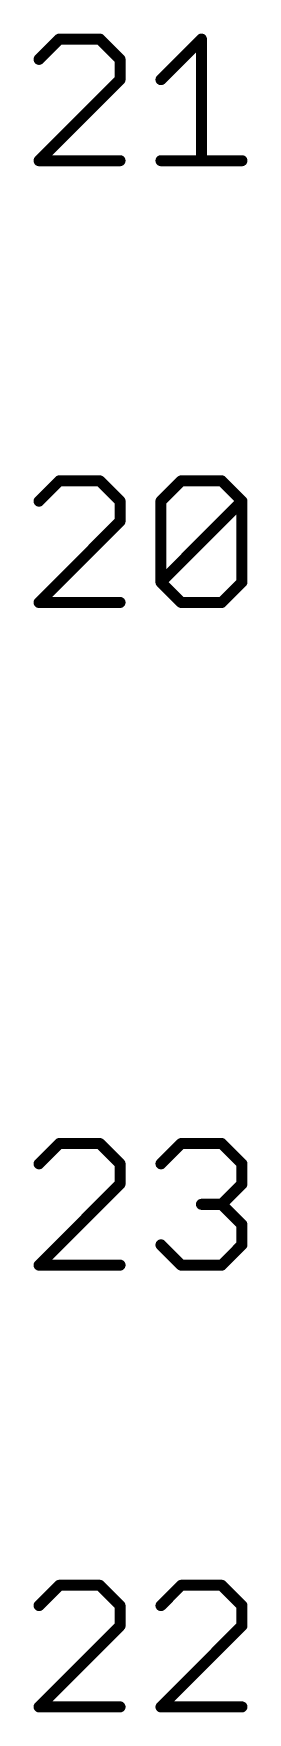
# Model space of a CAD drawing. Extents: x 0 to 388, y 0 to 261.
# Drawn here: x 121.86 to 124.32, y 187.2 to 206.5 of the extents above; entities that cross this region are included whole.
import ezdxf

# ---------------------------------------------------------------- set-up
doc = ezdxf.new("R2010")
doc.units = 0
doc.layers.add('95', color=251, linetype='CONTINUOUS')

msp = doc.modelspace()

# ---------------------------------------------------------------- linework, layer by layer
at = {"layer": '95', "const_width": 0.127}
for points in [[(122.1532, 206.4397), (121.9201, 206.2067)], [(122.6192, 206.4397), (122.1532, 206.4397)], [(122.8523, 206.2067), (122.6192, 206.4397)], [(123.3234, 205.9736), (123.7895, 206.4397)], [(123.7895, 206.4397), (123.7895, 205.0415)], [(122.8523, 205.9736), (122.8523, 206.2067)], [(121.9201, 205.0415), (122.8523, 205.9736)], [(122.8523, 205.0415), (121.9201, 205.0415)], [(123.3234, 205.0415), (124.2555, 205.0415)], [(122.1532, 201.3597), (121.9201, 201.1267)], [(122.6192, 201.3597), (122.1532, 201.3597)], [(122.8523, 201.1267), (122.6192, 201.3597)], [(123.3234, 201.1267), (123.5565, 201.3597)], [(123.5565, 201.3597), (124.0225, 201.3597)], [(124.0225, 201.3597), (124.2555, 201.1267)], [(122.8523, 200.8936), (122.8523, 201.1267)], [(123.3234, 200.1945), (123.3234, 201.1267)], [(123.3234, 200.1945), (124.2555, 201.1267)], [(124.2555, 201.1267), (124.2555, 200.1945)], [(121.9201, 199.9615), (122.8523, 200.8936)], [(123.5565, 199.9615), (123.3234, 200.1945)], [(124.2555, 200.1945), (124.0225, 199.9615)], [(122.8523, 199.9615), (121.9201, 199.9615)], [(124.0225, 199.9615), (123.5565, 199.9615)], [(122.1532, 193.7397), (121.9201, 193.5067)], [(122.6192, 193.7397), (122.1532, 193.7397)], [(122.8523, 193.5067), (122.6192, 193.7397)], [(123.3234, 193.5067), (123.5565, 193.7397)], [(123.5565, 193.7397), (124.0225, 193.7397)], [(124.0225, 193.7397), (124.2555, 193.5067)], [(122.8523, 193.2736), (122.8523, 193.5067)], [(124.2555, 193.5067), (124.2555, 193.2736)], [(121.9201, 192.3415), (122.8523, 193.2736)], [(124.2555, 193.2736), (124.0225, 193.0406)], [(124.0225, 193.0406), (123.7895, 193.0406)], [(124.0225, 193.0406), (124.2555, 192.8076)], [(124.2555, 192.8076), (124.2555, 192.5745)], [(123.5565, 192.3415), (123.3234, 192.5745)], [(124.2555, 192.5745), (124.0225, 192.3415)], [(122.8523, 192.3415), (121.9201, 192.3415)], [(124.0225, 192.3415), (123.5565, 192.3415)], [(122.1532, 188.6597), (121.9201, 188.4267)], [(122.6192, 188.6597), (122.1532, 188.6597)], [(122.8523, 188.4267), (122.6192, 188.6597)], [(123.5565, 188.6597), (123.3234, 188.4267)], [(124.0225, 188.6597), (123.5565, 188.6597)], [(124.2555, 188.4267), (124.0225, 188.6597)], [(122.8523, 188.1936), (122.8523, 188.4267)], [(124.2555, 188.1936), (124.2555, 188.4267)], [(121.9201, 187.2615), (122.8523, 188.1936)], [(123.3234, 187.2615), (124.2555, 188.1936)], [(122.8523, 187.2615), (121.9201, 187.2615)], [(124.2555, 187.2615), (123.3234, 187.2615)]]:
    msp.add_lwpolyline(points, dxfattribs=at)
at = {"layer": '95', "const_width": 0.0635}
for points in [[(122.1532, 206.4714, 1), (122.1532, 206.4079)], [(122.1756, 206.4172, 1), (122.1307, 206.4621)], [(122.6417, 206.4621, 1), (122.5968, 206.4172)], [(122.6192, 206.4079, 1), (122.6192, 206.4714)], [(123.8212, 206.4397, 1), (123.7577, 206.4397)], [(123.8119, 206.4172, 1), (123.767, 206.4621)], [(121.8977, 206.2291, 1), (121.9426, 206.1842)], [(122.884, 206.2067, 1), (122.8205, 206.2067)], [(122.8298, 206.1842, 1), (122.8747, 206.2291)], [(122.8205, 205.9736, 1), (122.884, 205.9736)], [(122.8747, 205.9512, 1), (122.8298, 205.9961)], [(123.301, 205.9961, 1), (123.3459, 205.9512)], [(121.9201, 205.0733, 1), (121.9201, 205.0098)], [(121.8977, 205.064, 1), (121.9426, 205.019)], [(122.8523, 205.0098, 1), (122.8523, 205.0733)], [(123.3234, 205.0733, 1), (123.3234, 205.0098)], [(123.7577, 205.0415, 1), (123.8212, 205.0415)], [(124.2555, 205.0098, 1), (124.2555, 205.0733)], [(122.1532, 201.3914, 1), (122.1532, 201.3279)], [(122.1756, 201.3372, 1), (122.1307, 201.3821)], [(122.6417, 201.3821, 1), (122.5968, 201.3372)], [(122.6192, 201.3279, 1), (122.6192, 201.3914)], [(123.5565, 201.3914, 1), (123.5565, 201.3279)], [(123.5789, 201.3372, 1), (123.534, 201.3821)], [(124.045, 201.3821, 1), (124.0001, 201.3372)], [(124.0225, 201.3279, 1), (124.0225, 201.3914)], [(121.8977, 201.1491, 1), (121.9426, 201.1042)], [(122.884, 201.1267, 1), (122.8205, 201.1267)], [(122.8298, 201.1042, 1), (122.8747, 201.1491)], [(123.3552, 201.1267, 1), (123.2917, 201.1267)], [(123.301, 201.1491, 1), (123.3459, 201.1042)], [(124.2873, 201.1267, 1), (124.2238, 201.1267)], [(124.278, 201.1042, 1), (124.2331, 201.1491)], [(124.2331, 201.1042, 1), (124.278, 201.1491)], [(122.8205, 200.8936, 1), (122.884, 200.8936)], [(122.8747, 200.8712, 1), (122.8298, 200.9161)], [(123.3459, 200.217, 1), (123.301, 200.1721)], [(123.301, 200.217, 1), (123.3459, 200.1721)], [(123.2917, 200.1945, 1), (123.3552, 200.1945)], [(124.2238, 200.1945, 1), (124.2873, 200.1945)], [(124.278, 200.1721, 1), (124.2331, 200.217)], [(121.8977, 199.984, 1), (121.9426, 199.939)], [(121.9201, 199.9932, 1), (121.9201, 199.9298)], [(122.8523, 199.9298, 1), (122.8523, 199.9932)], [(123.5565, 199.9932, 1), (123.5565, 199.9298)], [(123.534, 199.939, 1), (123.5789, 199.984)], [(124.0001, 199.984, 1), (124.045, 199.939)], [(124.0225, 199.9298, 1), (124.0225, 199.9932)], [(122.1532, 193.7714, 1), (122.1532, 193.7079)], [(122.1756, 193.7172, 1), (122.1307, 193.7621)], [(122.6417, 193.7621, 1), (122.5968, 193.7172)], [(122.6192, 193.7079, 1), (122.6192, 193.7714)], [(123.5565, 193.7714, 1), (123.5565, 193.7079)], [(123.5789, 193.7172, 1), (123.534, 193.7621)], [(124.045, 193.7621, 1), (124.0001, 193.7172)], [(124.0225, 193.7079, 1), (124.0225, 193.7714)], [(121.8977, 193.5291, 1), (121.9426, 193.4842)], [(122.884, 193.5067, 1), (122.8205, 193.5067)], [(122.8298, 193.4842, 1), (122.8747, 193.5291)], [(123.301, 193.5291, 1), (123.3459, 193.4842)], [(124.2873, 193.5067, 1), (124.2238, 193.5067)], [(124.2331, 193.4842, 1), (124.278, 193.5291)], [(122.8205, 193.2736, 1), (122.884, 193.2736)], [(122.8747, 193.2512, 1), (122.8298, 193.2961)], [(124.2238, 193.2736, 1), (124.2873, 193.2736)], [(124.278, 193.2512, 1), (124.2331, 193.2961)], [(123.7895, 193.0723, 1), (123.7895, 193.0088)], [(124.045, 193.063, 1), (124.0001, 193.0181)], [(124.0001, 193.063, 1), (124.045, 193.0181)], [(124.0225, 193.0088, 1), (124.0225, 193.0723)], [(124.2873, 192.8076, 1), (124.2238, 192.8076)], [(124.2331, 192.7851, 1), (124.278, 192.83)], [(123.3459, 192.597, 1), (123.301, 192.5521)], [(124.2238, 192.5745, 1), (124.2873, 192.5745)], [(124.278, 192.5521, 1), (124.2331, 192.597)], [(121.8977, 192.364, 1), (121.9426, 192.319)], [(121.9201, 192.3732, 1), (121.9201, 192.3098)], [(122.8523, 192.3098, 1), (122.8523, 192.3732)], [(123.5565, 192.3732, 1), (123.5565, 192.3098)], [(123.534, 192.319, 1), (123.5789, 192.364)], [(124.0001, 192.364, 1), (124.045, 192.319)], [(124.0225, 192.3098, 1), (124.0225, 192.3732)], [(122.1532, 188.6914, 1), (122.1532, 188.6279)], [(122.1756, 188.6372, 1), (122.1307, 188.6821)], [(122.6417, 188.6821, 1), (122.5968, 188.6372)], [(122.6192, 188.6279, 1), (122.6192, 188.6914)], [(123.5565, 188.6914, 1), (123.5565, 188.6279)], [(123.5789, 188.6372, 1), (123.534, 188.6821)], [(124.045, 188.6821, 1), (124.0001, 188.6372)], [(124.0225, 188.6279, 1), (124.0225, 188.6914)], [(121.8977, 188.4491, 1), (121.9426, 188.4042)], [(122.884, 188.4267, 1), (122.8205, 188.4267)], [(122.8298, 188.4042, 1), (122.8747, 188.4491)], [(123.301, 188.4491, 1), (123.3459, 188.4042)], [(124.2873, 188.4267, 1), (124.2238, 188.4267)], [(124.2331, 188.4042, 1), (124.278, 188.4491)], [(122.8747, 188.1712, 1), (122.8298, 188.2161)], [(124.278, 188.1712, 1), (124.2331, 188.2161)], [(122.8205, 188.1936, 1), (122.884, 188.1936)], [(124.2238, 188.1936, 1), (124.2873, 188.1936)], [(121.9201, 187.2933, 1), (121.9201, 187.2298)], [(121.8977, 187.284, 1), (121.9426, 187.239)], [(122.8523, 187.2298, 1), (122.8523, 187.2933)], [(123.3234, 187.2933, 1), (123.3234, 187.2298)], [(123.301, 187.284, 1), (123.3459, 187.239)], [(124.2555, 187.2298, 1), (124.2555, 187.2933)]]:
    msp.add_lwpolyline(points, format="xyb", dxfattribs=at)

doc.saveas('drawing.dxf')
